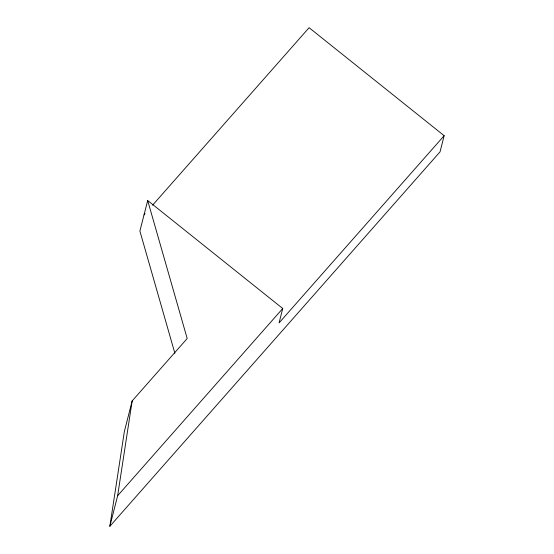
<?xml version="1.0" encoding="UTF-8"?>
<svg xmlns="http://www.w3.org/2000/svg" width="554" height="554" viewBox="0 0 554 554"><rect width="100%" height="100%" fill="white"/><g stroke="black" fill="none" stroke-linecap="round" stroke-linejoin="round"><path stroke-width="0.83" d="M444.149 135.695L440.035 151.844L109.851 526.3L124.366 431.49L132.157 400.93L187.19 338.522L147.683 200.513L282.734 308.509L279.057 322.927L444.149 135.695L309.097 27.7L152.572 205.209M109.851 526.3L117.642 495.733L132.157 400.93M147.683 200.513L139.892 231.073L174.877 353.286M144.005 214.931L145.148 213.629M117.642 495.733L282.734 308.509"/></g></svg>
